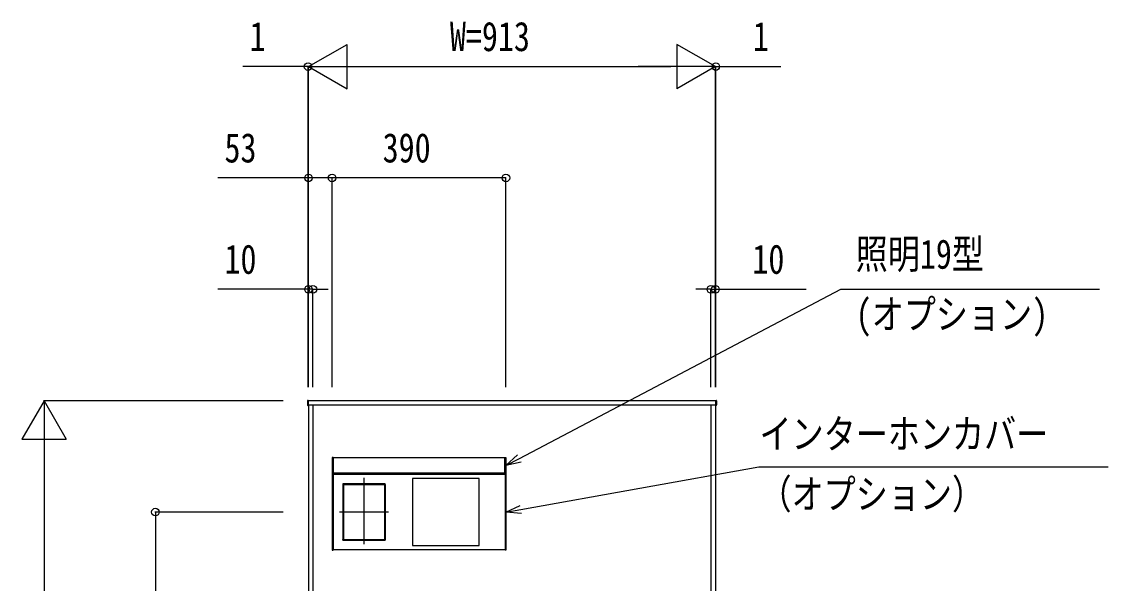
# Model space of a CAD drawing. Units: millimetres, scale not verified. Extents: x -8410 to 8410, y -5940 to 5940.
# Drawn here: x -3610 to -1172, y 530 to 1791 of the extents above; entities that cross this region are included whole.
import ezdxf
from ezdxf.enums import TextEntityAlignment as Align

# ---------------------------------------------------------------- set-up
doc = ezdxf.new("R2010")
doc.units = ezdxf.units.MM
doc.header["$LTSCALE"] = 30
for name, color, linetype in [('0-4_YKK_13', 4, 'Continuous'), ('0-5_YKK_A1', 4, 'Continuous'), ('0-6_YKK_D', 6, 'Continuous')]:
    doc.layers.add(name, color=color, linetype=linetype)
doc.styles.add('ＭＳ ゴシック', font='')
doc.styles.get('ＭＳ ゴシック').set_extended_font_data('MS Gothic')

msp = doc.modelspace()

# ---------------------------------------------------------------- linework, layer by layer
at = {"layer": '0-4_YKK_13'}
for p, q in [((-2968.86, 930.93), (-2968.86, 930.43)), ((-2967.92, 929.43), (-2967.36, 929.4)), ((-2967.36, 930.9), (-2967.36, 938.9)), ((-2967.36, 929.4), (-2967.36, 930.9)), ((-2052.36, 930.9), (-2052.36, 938.9)), ((-2052.36, 929.4), (-2052.36, 930.9)), ((-2051.8, 929.43), (-2052.36, 929.4)), ((-2050.86, 930.93), (-2050.86, 930.43)), ((-2913.36, 775.4), (-2913.36, 604.4)), ((-2913.36, 775.4), (-2911.36, 775.4)), ((-2911.36, 775.4), (-2911.36, 604.4)), ((-2525.36, 775.4), (-2525.36, 604.4)), ((-2523.36, 775.4), (-2525.36, 775.4)), ((-2523.36, 775.4), (-2523.36, 604.4)), ((-2913.36, 604.4), (-2911.36, 604.4)), ((-2523.36, 604.4), (-2525.36, 604.4))]:
    msp.add_line(p, q, dxfattribs=at)
for points in [[(-2968.86, 939.37), (-2968.86, 938.87), (-2968.86, 930.93)], [(-2967.36, 938.9), (-2967.36, 940.4), (-2967.92, 940.37)], [(-2052.36, 938.9), (-2052.36, 940.4), (-2051.8, 940.37)], [(-2050.86, 939.37), (-2050.86, 938.87), (-2050.86, 930.93)]]:
    msp.add_lwpolyline(points, dxfattribs=at)
for points in [[(-2913.36, 812.2), (-2913.36, 776.4), (-2911.36, 776.4), (-2911.36, 812.2)], [(-2911.36, 776.7), (-2910.86, 776.7), (-2910.86, 811.9), (-2911.36, 811.9)], [(-2525.36, 776.7), (-2525.86, 776.7), (-2525.86, 811.9), (-2525.36, 811.9)], [(-2523.36, 812.2), (-2523.36, 776.4), (-2525.36, 776.4), (-2525.36, 812.2)], [(-2583.36, 764.9), (-2733.36, 764.9), (-2733.36, 614.9), (-2583.36, 614.9)]]:
    msp.add_lwpolyline(points, close=True, dxfattribs=at)
for centre, start, end in [((-2967.86, 939.37), 93.5, 180), ((-2967.86, 930.43), 180, 266.5), ((-2051.86, 939.37), 0, 86.5), ((-2051.86, 930.43), 273.5, 0)]:
    msp.add_arc(centre, 1, start, end, dxfattribs=at)
at = {"layer": '0-5_YKK_A1'}
for p, q in [((-2052.36, 939.9), (-2967.36, 939.9)), ((-2967.36, 939.9), (-2967.36, 929.9)), ((-2052.36, 929.9), (-2967.36, 929.9)), ((-2966.36, 929.9), (-2966.36, -522.92)), ((-2956.36, 929.9), (-2956.36, -522.31)), ((-2063.36, 929.9), (-2063.36, -536.1)), ((-2053.36, 929.9), (-2053.36, -522.92)), ((-2052.36, 939.9), (-2052.36, 929.9)), ((-2910.86, 811.7), (-2910.86, 776.9)), ((-2525.86, 811.7), (-2910.86, 811.7)), ((-2525.86, 811.7), (-2525.86, 776.9)), ((-2525.86, 776.9), (-2910.86, 776.9)), ((-2841.86, 766.5), (-2841.86, 617.47)), ((-2889.11, 752.6), (-2794.61, 752.6)), ((-2889.06, 751.4), (-2889.06, 628.4)), ((-2794.66, 751.4), (-2794.66, 628.4)), ((-2786.66, 689.9), (-2897.06, 689.9)), ((-2889.11, 627.2), (-2794.61, 627.2))]:
    msp.add_line(p, q, dxfattribs=at)
for points in [[(-2525.36, 604.9), (-2911.36, 604.9), (-2911.36, 774.9), (-2525.36, 774.9)], [(-2525.36, 604.9), (-2911.36, 604.9), (-2911.36, 774.9), (-2525.36, 774.9)], [(-2889.36, 626.9), (-2794.36, 626.9), (-2794.36, 752.9), (-2889.36, 752.9)]]:
    msp.add_lwpolyline(points, close=True, dxfattribs=at)
for points in [[(-2889.36, 751.4), (-2887.86, 751.4), (-2887.86, 628.4), (-2889.36, 628.4)], [(-2889.11, 752.9), (-2889.11, 751.4), (-2794.61, 751.4), (-2794.61, 752.9)], [(-2794.36, 751.4), (-2795.86, 751.4), (-2795.86, 628.4), (-2794.36, 628.4)], [(-2889.11, 626.9), (-2889.11, 628.4), (-2794.61, 628.4), (-2794.61, 626.9)]]:
    msp.add_lwpolyline(points, dxfattribs=at)
at = {"layer": '0-6_YKK_D'}
for p, q in [((-2966.36, 1689.9), (-2879.76, 1739.9)), ((-2879.76, 1639.9), (-2879.76, 1739.9)), ((-2053.36, 1689.9), (-2139.96, 1739.9)), ((-2139.96, 1739.9), (-2139.96, 1639.9)), ((-2967.36, 1689.9), (-3113.36, 1689.9)), ((-2967.36, 969.9), (-2967.36, 1690.9)), ((-2966.36, 1689.9), (-2967.36, 1689.9)), ((-2966.36, 969.9), (-2966.36, 1690.9)), ((-2966.36, 969.9), (-2966.36, 1690.9)), ((-2966.36, 1689.9), (-2932.36, 1689.9)), ((-2966.36, 1689.9), (-2879.76, 1639.9)), ((-2966.36, 1689.9), (-2793.16, 1689.9)), ((-2866.36, 1689.9), (-2153.36, 1689.9)), ((-2053.36, 1689.9), (-2226.57, 1689.9)), ((-2053.36, 1689.9), (-2139.96, 1639.9)), ((-2053.36, 1689.9), (-2087.36, 1689.9)), ((-2053.36, 969.9), (-2053.36, 1690.9)), ((-2053.36, 969.9), (-2053.36, 1690.9)), ((-2053.36, 1689.9), (-2052.36, 1689.9)), ((-2052.36, 969.9), (-2052.36, 1690.9)), ((-2052.36, 1689.9), (-1906.36, 1689.9)), ((-2966.36, 969.9), (-2966.36, 1440.9)), ((-2913.36, 969.9), (-2913.36, 1440.9)), ((-2913.36, 969.9), (-2913.36, 1440.9)), ((-2523.36, 1439.9), (-2913.36, 1439.9)), ((-2523.36, 969.9), (-2523.36, 1440.9)), ((-2966.36, 1189.9), (-3169.96, 1189.9)), ((-2966.36, 969.9), (-2966.36, 1190.9)), ((-2956.36, 1189.9), (-2966.36, 1189.9)), ((-2956.36, 969.9), (-2956.36, 1190.9)), ((-2956.36, 1189.9), (-2922.36, 1189.9)), ((-2063.36, 1189.9), (-2097.36, 1189.9)), ((-2063.36, 969.9), (-2063.36, 1190.9)), ((-2063.36, 1189.9), (-2053.36, 1189.9)), ((-2053.36, 969.9), (-2053.36, 1190.9)), ((-2053.36, 1189.9), (-1849.76, 1189.9)), ((-3559.86, 939.9), (-3609.86, 853.3)), ((-3022.86, 939.9), (-3560.86, 939.9)), ((-3559.86, 939.9), (-3509.86, 853.3)), ((-3559.86, 939.9), (-3559.86, 766.69)), ((-3609.86, 853.3), (-3509.86, 853.3)), ((-3559.86, 839.9), (-3559.86, -460.1)), ((-3022.86, 689.9), (-3310.86, 689.9)), ((-3309.86, 689.9), (-3309.86, -560.1))]:
    msp.add_line(p, q, dxfattribs=at)
for points in [[(-2913.36, 1439.9), (-2966.36, 1439.9), (-3169.96, 1439.9)], [(-2523.36, 794.3), (-2493.27, 810.14), (-1771.85, 1189.9), (-1191.35, 1189.9)], [(-2489.03, 802.08), (-2523.36, 794.3), (-2497.52, 818.2)], [(-2523.36, 689.9), (-2489.89, 695.88), (-1955.55, 791.36), (-1171.76, 791.36)], [(-2488.29, 686.91), (-2523.36, 689.9), (-2491.49, 704.85)]]:
    msp.add_lwpolyline(points, dxfattribs=at)
for centre in [(-2967.36, 1689.9), (-2052.36, 1689.9), (-2966.36, 1439.9), (-2913.36, 1439.9), (-2913.36, 1439.9), (-2523.36, 1439.9), (-2966.36, 1189.9), (-2956.36, 1189.9), (-2063.36, 1189.9), (-2053.36, 1189.9), (-3309.86, 689.9)]:
    msp.add_circle(centre, 8.5, dxfattribs=at)

# ---------------------------------------------------------------- texts
at = {"layer": '0-6_YKK_D', "style": 'ＭＳ ゴシック', "width": 0.8}
for s, p in [('1', (-3098.36, 1704.9)), ('W=913', (-2649.06, 1704.9)), ('1', (-1969.36, 1704.9)), ('53', (-3154.96, 1454.9)), ('390', (-2799.96, 1454.9)), ('照明19型', (-1738.53, 1216.32)), ('10', (-3154.96, 1204.9)), ('10', (-1970.36, 1204.9)), ('(オプション)', (-1738.53, 1081.32)), ('インターホンカバー', (-1954.42, 812.61)), ('（オプション）', (-1954.42, 677.61))]:
    msp.add_text(s, height=65.98, dxfattribs=at).set_placement(p, align=Align.BOTTOM_LEFT)

doc.saveas('drawing.dxf')
